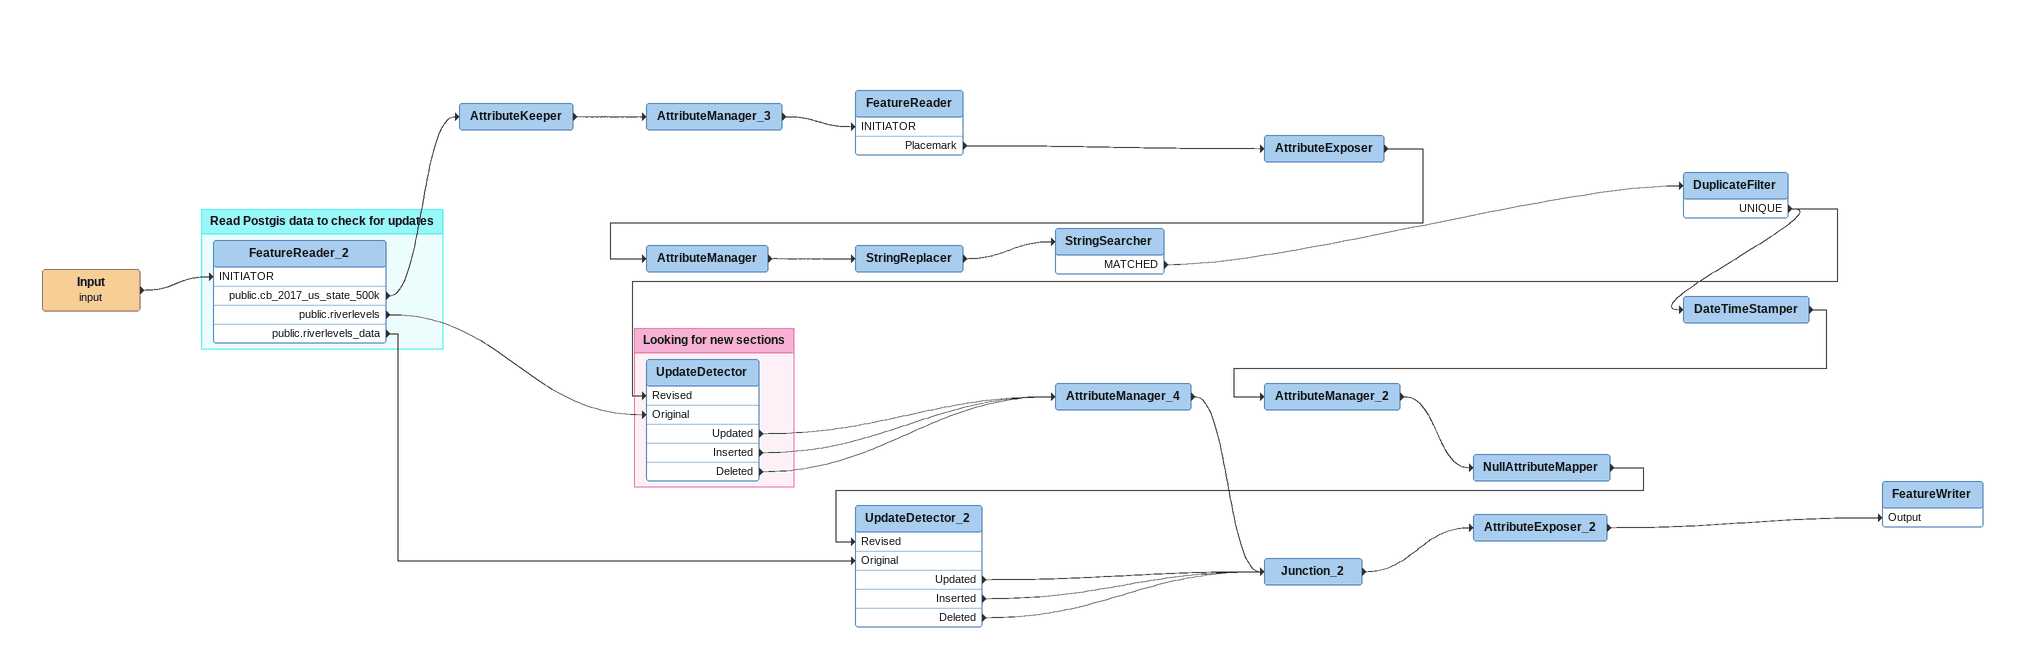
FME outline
Input (input)
    -> FeatureReader_2 [INITIATOR]
AttributeKeeper
    -> AttributeManager_3
AttributeManager_3
    -> FeatureReader [INITIATOR]
FeatureReader
    Placemark -> AttributeExposer
AttributeExposer
    -> AttributeManager
AttributeManager
    -> StringReplacer
StringReplacer
    -> StringSearcher
StringSearcher
    MATCHED -> DuplicateFilter
DuplicateFilter
    UNIQUE -> UpdateDetector [Revised]
    UNIQUE -> DateTimeStamper
DateTimeStamper
    -> AttributeManager_2
AttributeManager_2
    -> NullAttributeMapper
NullAttributeMapper
    -> UpdateDetector_2 [Revised]
UpdateDetector_2
    Updated -> Junction_2
    Inserted -> Junction_2
    Deleted -> Junction_2
AttributeManager_4
    -> Junction_2
Junction_2
    -> AttributeExposer_2
AttributeExposer_2
    -> FeatureWriter [Output]
FeatureWriter

Bookmark: Read Postgis data to check for updates
FeatureReader_2
    public.cb_2017_us_state_500k -> AttributeKeeper
    public.riverlevels -> UpdateDetector [Original]
    public.riverlevels_data -> UpdateDetector_2 [Original]

Bookmark: Looking for new sections
UpdateDetector
    Updated -> AttributeManager_4
    Inserted -> AttributeManager_4
    Deleted -> AttributeManager_4
